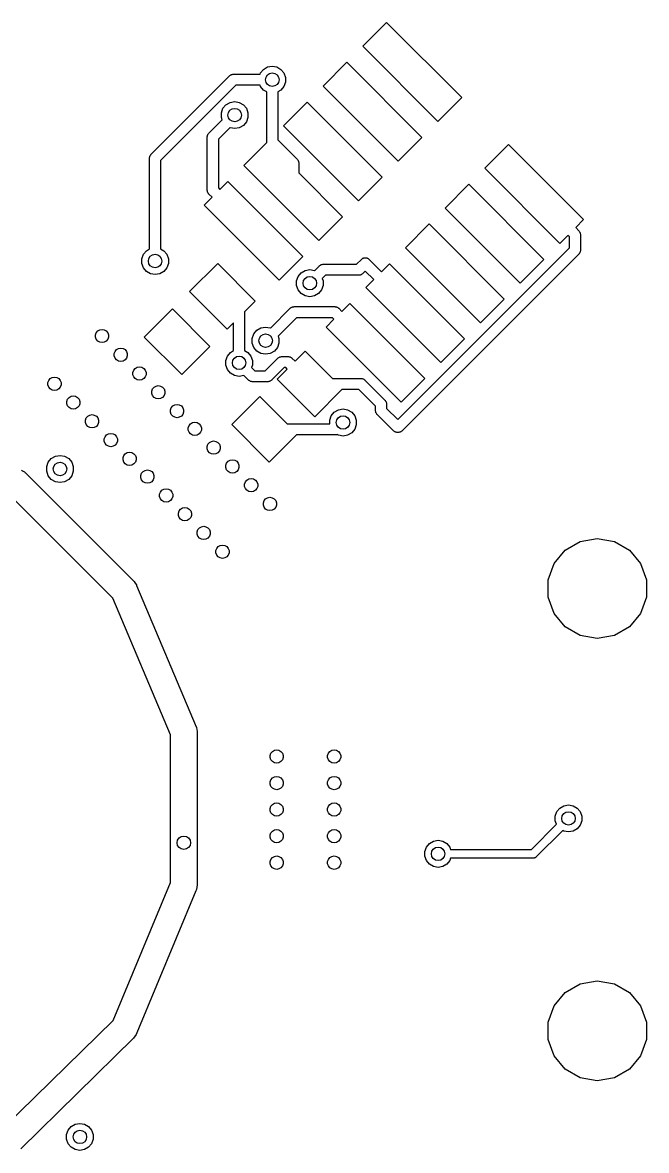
# Model space of a CAD drawing. Extents: x 79.1 to 119.2, y -116.5 to -82.2.
# Drawn here: x 105.1 to 119.21, y -107.71 to -82.21 of the extents above; entities that cross this region are included whole.
import ezdxf

# ---------------------------------------------------------------- set-up
doc = ezdxf.new("R2010")
doc.units = 0
doc.header["$MEASUREMENT"] = 0
doc.layers.add('BLACK', color=7, linetype='CONTINUOUS')

msp = doc.modelspace()

# ---------------------------------------------------------------- linework, layer by layer
at = {"layer": 'Black'}
for p, q in [((112.8, -82.7453), (113.337, -82.2079)), ((113.337, -82.2079), (115.034, -83.9049)), ((114.497, -84.4423), (112.8, -82.7453)), ((111.902, -83.6433), (112.439, -83.1059)), ((112.439, -83.1059), (114.136, -84.8029)), ((109.845, -83.3797), (109.861, -83.3755)), ((109.861, -83.3755), (109.866, -83.376)), ((109.866, -83.376), (109.871, -83.375)), ((109.871, -83.375), (110.319, -83.375)), ((110.319, -83.375), (110.475, -83.375)), ((110.475, -83.375), (110.485, -83.347)), ((110.485, -83.347), (110.553, -83.2656)), ((110.553, -83.2656), (110.645, -83.2125)), ((110.645, -83.2125), (110.75, -83.194)), ((110.75, -83.194), (110.855, -83.2125)), ((110.855, -83.2125), (110.947, -83.2656)), ((110.947, -83.2656), (111.015, -83.347)), ((111.015, -83.347), (111.051, -83.4469)), ((108.012, -85.1831), (109.783, -83.4116)), ((109.923, -83.625), (108.225, -85.3233)), ((109.783, -83.4116), (109.788, -83.4085)), ((109.788, -83.4085), (109.791, -83.4042)), ((109.791, -83.4042), (109.805, -83.3961)), ((109.805, -83.3961), (109.819, -83.3867)), ((109.819, -83.3867), (109.824, -83.3853)), ((109.824, -83.3853), (109.829, -83.3825)), ((109.829, -83.3825), (109.845, -83.3797)), ((110.319, -83.625), (109.923, -83.625)), ((110.475, -83.625), (110.319, -83.625)), ((110.485, -83.653), (110.475, -83.625)), ((111.051, -83.5531), (111.015, -83.653)), ((111.051, -83.4469), (111.051, -83.5531)), ((110.553, -83.7344), (110.485, -83.653)), ((110.624, -83.7751), (110.553, -83.7344)), ((110.624, -84.9076), (110.624, -83.7751)), ((110.947, -83.7344), (110.874, -83.7764)), ((110.874, -83.7764), (110.874, -84.8558)), ((111.015, -83.653), (110.947, -83.7344)), ((113.599, -85.3403), (111.902, -83.6433)), ((109.635, -84.147), (109.703, -84.0656)), ((109.703, -84.0656), (109.795, -84.0125)), ((109.795, -84.0125), (109.9, -83.994)), ((109.9, -83.994), (110.005, -84.0125)), ((110.005, -84.0125), (110.097, -84.0656)), ((110.097, -84.0656), (110.165, -84.147)), ((111.004, -84.5413), (111.541, -84.0039)), ((111.541, -84.0039), (113.238, -85.701)), ((115.034, -83.9049), (114.497, -84.4423)), ((109.599, -84.2469), (109.635, -84.147)), ((109.599, -84.3531), (109.599, -84.2469)), ((109.618, -84.4055), (109.599, -84.3531)), ((110.165, -84.147), (110.201, -84.2469)), ((110.201, -84.3531), (110.165, -84.453)), ((110.201, -84.2469), (110.201, -84.3531)), ((109.317, -84.7058), (109.507, -84.5164)), ((109.507, -84.5164), (109.618, -84.4055)), ((109.791, -84.5853), (109.684, -84.6932)), ((109.795, -84.5875), (109.791, -84.5853)), ((109.9, -84.606), (109.795, -84.5875)), ((110.005, -84.5875), (109.9, -84.606)), ((110.097, -84.5344), (110.005, -84.5875)), ((110.165, -84.453), (110.097, -84.5344)), ((112.701, -86.2384), (111.004, -84.5413)), ((109.281, -84.7832), (109.286, -84.7675)), ((109.282, -84.7887), (109.281, -84.7832)), ((109.281, -84.7941), (109.282, -84.7887)), ((109.281, -85.998), (109.281, -84.7941)), ((109.286, -84.7675), (109.288, -84.7514)), ((109.288, -84.7514), (109.291, -84.7466)), ((109.291, -84.7466), (109.293, -84.7413)), ((109.293, -84.7413), (109.302, -84.7279)), ((109.302, -84.7279), (109.31, -84.7138)), ((109.31, -84.7138), (109.314, -84.7103)), ((109.314, -84.7103), (109.317, -84.7058)), ((109.684, -84.6932), (109.531, -84.8459)), ((109.531, -84.8459), (109.531, -85.9462)), ((110.625, -84.913), (110.624, -84.9076)), ((110.874, -84.8558), (111.312, -85.2934)), ((114.136, -84.8029), (113.599, -85.3403)), ((110.106, -85.4393), (110.625, -84.9203)), ((110.624, -84.9184), (110.625, -84.913)), ((110.625, -84.9203), (110.624, -84.9184)), ((115.558, -85.503), (116.095, -84.9656)), ((116.095, -84.9656), (117.792, -86.6626)), ((107.975, -85.2606), (107.98, -85.2448)), ((107.976, -85.2661), (107.975, -85.2606)), ((107.975, -85.2715), (107.976, -85.2661)), ((107.975, -87.3242), (107.975, -85.2715)), ((107.98, -85.2448), (107.983, -85.2287)), ((107.983, -85.2287), (107.985, -85.224)), ((107.985, -85.224), (107.987, -85.2187)), ((107.987, -85.2187), (107.996, -85.2053)), ((107.996, -85.2053), (108.004, -85.1911)), ((108.004, -85.1911), (108.008, -85.1876)), ((108.008, -85.1876), (108.012, -85.1831)), ((108.225, -85.3233), (108.225, -87.3242)), ((111.312, -85.2934), (111.315, -85.2979)), ((111.315, -85.2979), (111.319, -85.3014)), ((111.319, -85.3014), (111.327, -85.3156)), ((111.327, -85.3156), (111.336, -85.3289)), ((111.336, -85.3289), (111.338, -85.3343)), ((111.338, -85.3343), (111.341, -85.339)), ((111.341, -85.339), (111.343, -85.3551)), ((111.343, -85.3551), (111.348, -85.3709)), ((111.348, -85.3709), (111.347, -85.3763)), ((111.347, -85.3763), (111.348, -85.3818)), ((111.348, -85.3818), (111.348, -85.6068)), ((111.803, -87.1364), (110.106, -85.4393)), ((111.348, -85.6068), (112.34, -86.599)), ((117.255, -87.2), (115.558, -85.503)), ((109.565, -85.9803), (109.745, -85.8)), ((109.745, -85.8), (111.442, -87.497)), ((113.238, -85.701), (112.701, -86.2384)), ((114.66, -86.401), (115.197, -85.8636)), ((115.197, -85.8636), (116.894, -87.5607)), ((109.208, -86.3374), (109.388, -86.1571)), ((109.282, -86.0034), (109.281, -85.998)), ((109.281, -86.0088), (109.282, -86.0034)), ((109.286, -86.0246), (109.281, -86.0088)), ((109.288, -86.0407), (109.286, -86.0246)), ((109.291, -86.0455), (109.288, -86.0407)), ((109.293, -86.0508), (109.291, -86.0455)), ((109.302, -86.0642), (109.293, -86.0508)), ((109.31, -86.0783), (109.302, -86.0642)), ((109.314, -86.0818), (109.31, -86.0783)), ((109.317, -86.0863), (109.314, -86.0818)), ((109.388, -86.1571), (109.317, -86.0863)), ((109.531, -85.9462), (109.565, -85.9803)), ((110.905, -88.0344), (109.208, -86.3374)), ((116.357, -88.0981), (114.66, -86.401)), ((112.34, -86.599), (111.803, -87.1364)), ((117.792, -86.6626), (117.612, -86.8429)), ((113.762, -87.299), (114.299, -86.7616)), ((114.299, -86.7616), (115.996, -88.4587)), ((117.612, -86.8429), (117.683, -86.9137)), ((117.683, -86.9137), (117.686, -86.9182)), ((117.686, -86.9182), (117.69, -86.9217)), ((117.69, -86.9217), (117.698, -86.9358)), ((117.698, -86.9358), (117.707, -86.9492)), ((117.435, -87.0197), (117.255, -87.2)), ((117.469, -87.0538), (117.435, -87.0197)), ((117.469, -87.3041), (117.469, -87.0538)), ((117.707, -86.9492), (117.709, -86.9545)), ((117.709, -86.9545), (117.712, -86.9593)), ((117.712, -86.9593), (117.714, -86.9754)), ((117.714, -86.9754), (117.719, -86.9911)), ((117.719, -86.9911), (117.718, -86.9966)), ((117.718, -86.9966), (117.719, -87.002)), ((117.719, -87.002), (117.719, -87.3559)), ((107.799, -87.5469), (107.835, -87.447)), ((107.835, -87.447), (107.903, -87.3656)), ((107.903, -87.3656), (107.975, -87.3242)), ((108.225, -87.3242), (108.297, -87.3656)), ((108.297, -87.3656), (108.365, -87.447)), ((108.365, -87.447), (108.401, -87.5469)), ((113.589, -91.184), (117.469, -87.3041)), ((117.683, -87.4442), (113.688, -91.4384)), ((115.459, -88.9961), (113.762, -87.299)), ((117.686, -87.4397), (117.683, -87.4442)), ((117.69, -87.4362), (117.686, -87.4397)), ((117.698, -87.4221), (117.69, -87.4362)), ((117.707, -87.4087), (117.698, -87.4221)), ((117.709, -87.4034), (117.707, -87.4087)), ((117.712, -87.3986), (117.709, -87.4034)), ((117.714, -87.3825), (117.712, -87.3986)), ((117.719, -87.3667), (117.714, -87.3825)), ((117.719, -87.3559), (117.718, -87.3613)), ((117.718, -87.3613), (117.719, -87.3667)), ((107.799, -87.6531), (107.799, -87.5469)), ((107.835, -87.753), (107.799, -87.6531)), ((108.401, -87.6531), (108.365, -87.753)), ((108.401, -87.5469), (108.401, -87.6531)), ((108.88, -88.2913), (109.517, -87.6549)), ((109.517, -87.6549), (110.365, -88.5035)), ((111.442, -87.497), (110.905, -88.0344)), ((111.709, -87.8147), (111.816, -87.7068)), ((111.816, -87.7068), (111.821, -87.7037)), ((111.821, -87.7037), (111.824, -87.6994)), ((111.824, -87.6994), (111.839, -87.6913)), ((111.839, -87.6913), (111.852, -87.6819)), ((111.852, -87.6819), (111.857, -87.6805)), ((111.857, -87.6805), (111.862, -87.6777)), ((111.862, -87.6777), (111.878, -87.6749)), ((111.878, -87.6749), (111.894, -87.6707)), ((111.894, -87.6707), (111.899, -87.6712)), ((111.899, -87.6712), (111.905, -87.6702)), ((111.905, -87.6702), (112.657, -87.6702)), ((112.657, -87.6702), (112.766, -87.5616)), ((112.766, -87.5616), (112.775, -87.5553)), ((112.775, -87.5553), (112.782, -87.5476)), ((112.782, -87.5476), (112.792, -87.543)), ((112.792, -87.543), (112.801, -87.5367)), ((112.801, -87.5367), (112.812, -87.5339)), ((112.812, -87.5339), (112.822, -87.5293)), ((112.822, -87.5293), (112.832, -87.5283)), ((112.832, -87.5283), (112.843, -87.5255)), ((112.843, -87.5255), (112.854, -87.5264)), ((112.854, -87.5264), (112.865, -87.5255)), ((112.865, -87.5255), (112.875, -87.5283)), ((112.875, -87.5283), (112.886, -87.5293)), ((112.886, -87.5293), (112.896, -87.5339)), ((112.896, -87.5339), (112.907, -87.5367)), ((112.907, -87.5367), (112.916, -87.543)), ((112.916, -87.543), (112.926, -87.5476)), ((112.926, -87.5476), (112.933, -87.5553)), ((112.933, -87.5553), (112.942, -87.5616)), ((112.942, -87.5616), (113.221, -87.84)), ((113.221, -87.84), (113.401, -87.6597)), ((113.401, -87.6597), (115.098, -89.3567)), ((116.894, -87.5607), (116.357, -88.0981)), ((107.903, -87.8344), (107.835, -87.753)), ((107.995, -87.8875), (107.903, -87.8344)), ((108.1, -87.906), (107.995, -87.8875)), ((108.205, -87.8875), (108.1, -87.906)), ((108.297, -87.8344), (108.205, -87.8875)), ((108.365, -87.753), (108.297, -87.8344)), ((111.299, -88.0469), (111.335, -87.947)), ((111.335, -87.947), (111.403, -87.8656)), ((111.403, -87.8656), (111.495, -87.8125)), ((111.495, -87.8125), (111.6, -87.794)), ((111.6, -87.794), (111.705, -87.8125)), ((111.705, -87.8125), (111.709, -87.8147)), ((111.957, -87.9202), (111.882, -87.9945)), ((112.709, -87.9202), (111.957, -87.9202)), ((112.714, -87.9192), (112.709, -87.9202)), ((112.72, -87.9197), (112.714, -87.9192)), ((112.735, -87.9155), (112.72, -87.9197)), ((112.752, -87.9127), (112.735, -87.9155)), ((112.756, -87.9099), (112.752, -87.9127)), ((112.762, -87.9085), (112.756, -87.9099)), ((112.775, -87.8991), (112.762, -87.9085)), ((112.789, -87.891), (112.775, -87.8991)), ((112.793, -87.8867), (112.789, -87.891)), ((112.797, -87.8836), (112.793, -87.8867)), ((112.854, -87.8268), (112.797, -87.8836)), ((113.044, -88.0167), (112.854, -87.8268)), ((111.299, -88.1531), (111.299, -88.0469)), ((111.335, -88.253), (111.299, -88.1531)), ((111.901, -88.1531), (111.865, -88.253)), ((111.882, -87.9945), (111.901, -88.0469)), ((111.901, -88.0469), (111.901, -88.1531)), ((112.864, -88.1971), (113.044, -88.0167)), ((114.561, -89.8941), (112.864, -88.1971)), ((109.729, -89.1399), (108.88, -88.2913)), ((111.403, -88.3344), (111.335, -88.253)), ((111.495, -88.3875), (111.403, -88.3344)), ((111.6, -88.406), (111.495, -88.3875)), ((111.705, -88.3875), (111.6, -88.406)), ((111.797, -88.3344), (111.705, -88.3875)), ((111.865, -88.253), (111.797, -88.3344)), ((115.996, -88.4587), (115.459, -88.9961)), ((107.855, -89.3166), (108.491, -88.6802)), ((108.491, -88.6802), (109.34, -89.5288)), ((110.365, -88.5035), (110.12, -88.7483)), ((110.709, -89.1147), (111.156, -88.6673)), ((111.156, -88.6673), (111.16, -88.6641)), ((111.16, -88.6641), (111.164, -88.6599)), ((111.164, -88.6599), (111.178, -88.6517)), ((111.178, -88.6517), (111.192, -88.6424)), ((111.192, -88.6424), (111.197, -88.641)), ((111.197, -88.641), (111.202, -88.6382)), ((111.202, -88.6382), (111.218, -88.6354)), ((111.218, -88.6354), (111.233, -88.6311)), ((111.233, -88.6311), (111.239, -88.6316)), ((111.239, -88.6316), (111.244, -88.6307)), ((111.244, -88.6307), (112.164, -88.6307)), ((112.164, -88.6307), (112.169, -88.6316)), ((112.169, -88.6316), (112.174, -88.6311)), ((112.174, -88.6311), (112.19, -88.6354)), ((112.19, -88.6354), (112.206, -88.6382)), ((112.206, -88.6382), (112.211, -88.641)), ((112.211, -88.641), (112.216, -88.6424)), ((112.216, -88.6424), (112.23, -88.6517)), ((112.23, -88.6517), (112.244, -88.6599)), ((112.244, -88.6599), (112.247, -88.6641)), ((112.247, -88.6641), (112.252, -88.6673)), ((112.252, -88.6673), (112.323, -88.738)), ((112.323, -88.738), (112.503, -88.5577)), ((112.503, -88.5577), (114.2, -90.2547)), ((110.12, -88.7483), (110.125, -88.7638)), ((110.125, -88.7638), (110.124, -88.7693)), ((110.124, -88.7693), (110.125, -88.7747)), ((110.125, -88.7747), (110.125, -89.6242)), ((111.296, -88.8807), (110.882, -89.2945)), ((112.112, -88.8807), (111.296, -88.8807)), ((111.966, -89.0951), (112.146, -88.9148)), ((112.146, -88.9148), (112.112, -88.8807)), ((106.751, -89.2677), (106.769, -89.2186)), ((106.769, -89.2186), (106.803, -89.1785)), ((106.803, -89.1785), (106.848, -89.1524)), ((106.848, -89.1524), (106.9, -89.1433)), ((106.9, -89.1433), (106.951, -89.1524)), ((106.951, -89.1524), (106.997, -89.1785)), ((106.997, -89.1785), (107.03, -89.2186)), ((107.03, -89.2186), (107.048, -89.2677)), ((109.875, -88.9936), (109.729, -89.1399)), ((109.875, -89.6242), (109.875, -88.9936)), ((110.335, -89.247), (110.403, -89.1656)), ((110.403, -89.1656), (110.495, -89.1125)), ((110.495, -89.1125), (110.6, -89.094)), ((110.6, -89.094), (110.705, -89.1125)), ((110.705, -89.1125), (110.709, -89.1147)), ((113.663, -90.7921), (111.966, -89.0951)), ((106.751, -89.32), (106.751, -89.2677)), ((106.769, -89.3691), (106.751, -89.32)), ((106.803, -89.4092), (106.769, -89.3691)), ((106.848, -89.4354), (106.803, -89.4092)), ((106.9, -89.4444), (106.848, -89.4354)), ((106.951, -89.4354), (106.9, -89.4444)), ((106.997, -89.4092), (106.951, -89.4354)), ((107.03, -89.3691), (106.997, -89.4092)), ((107.048, -89.32), (107.03, -89.3691)), ((107.048, -89.2677), (107.048, -89.32)), ((108.703, -90.1652), (107.855, -89.3166)), ((110.299, -89.3469), (110.335, -89.247)), ((110.299, -89.4531), (110.299, -89.3469)), ((110.335, -89.553), (110.299, -89.4531)), ((110.901, -89.4531), (110.865, -89.553)), ((110.882, -89.2945), (110.901, -89.3469)), ((110.901, -89.3469), (110.901, -89.4531)), ((115.098, -89.3567), (114.561, -89.8941)), ((107.176, -89.692), (107.194, -89.6428)), ((107.176, -89.7443), (107.176, -89.692)), ((107.194, -89.7934), (107.176, -89.7443)), ((107.194, -89.6428), (107.227, -89.6028)), ((107.227, -89.6028), (107.273, -89.5766)), ((107.273, -89.5766), (107.324, -89.5676)), ((107.324, -89.5676), (107.376, -89.5766)), ((107.376, -89.5766), (107.421, -89.6028)), ((107.421, -89.6028), (107.454, -89.6428)), ((107.454, -89.6428), (107.472, -89.692)), ((107.472, -89.7443), (107.454, -89.7934)), ((107.472, -89.692), (107.472, -89.7443)), ((109.34, -89.5288), (108.703, -90.1652)), ((109.699, -89.8469), (109.735, -89.747)), ((109.735, -89.747), (109.803, -89.6656)), ((109.803, -89.6656), (109.875, -89.6242)), ((110.125, -89.6242), (110.197, -89.6656)), ((110.197, -89.6656), (110.265, -89.747)), ((110.265, -89.747), (110.301, -89.8469)), ((110.403, -89.6344), (110.335, -89.553)), ((110.495, -89.6875), (110.403, -89.6344)), ((110.6, -89.706), (110.495, -89.6875)), ((110.705, -89.6875), (110.6, -89.706)), ((110.797, -89.6344), (110.705, -89.6875)), ((110.865, -89.553), (110.797, -89.6344)), ((111.267, -89.8646), (111.497, -89.6348)), ((111.497, -89.6348), (112.114, -90.2523)), ((107.227, -89.8335), (107.194, -89.7934)), ((107.273, -89.8596), (107.227, -89.8335)), ((107.324, -89.8687), (107.273, -89.8596)), ((107.376, -89.8596), (107.324, -89.8687)), ((107.421, -89.8335), (107.376, -89.8596)), ((107.454, -89.7934), (107.421, -89.8335)), ((107.651, -90.027), (107.697, -90.0009)), ((107.697, -90.0009), (107.748, -89.9918)), ((107.748, -89.9918), (107.8, -90.0009)), ((107.8, -90.0009), (107.845, -90.027)), ((109.699, -89.9531), (109.699, -89.8469)), ((109.735, -90.053), (109.699, -89.9531)), ((110.301, -89.9531), (110.282, -90.0055)), ((110.282, -90.0055), (110.357, -90.0798)), ((110.301, -89.8469), (110.301, -89.9531)), ((110.593, -90.0798), (110.879, -89.7939)), ((111.019, -90.0073), (110.734, -90.2932)), ((110.879, -89.7939), (110.884, -89.7908)), ((110.884, -89.7908), (110.887, -89.7866)), ((110.887, -89.7866), (110.901, -89.7784)), ((110.901, -89.7784), (110.915, -89.769)), ((110.915, -89.769), (110.92, -89.7676)), ((110.92, -89.7676), (110.925, -89.7649)), ((110.925, -89.7649), (110.941, -89.762)), ((110.941, -89.762), (110.957, -89.7578)), ((110.957, -89.7578), (110.962, -89.7583)), ((110.962, -89.7583), (110.968, -89.7573)), ((110.968, -89.7573), (111.108, -89.7573)), ((111.056, -90.0073), (111.019, -90.0073)), ((111.09, -90.0414), (111.056, -90.0073)), ((111.108, -89.7573), (111.113, -89.7583)), ((111.113, -89.7583), (111.119, -89.7578)), ((111.119, -89.7578), (111.134, -89.762)), ((111.134, -89.762), (111.15, -89.7649)), ((111.15, -89.7649), (111.155, -89.7676)), ((111.155, -89.7676), (111.16, -89.769)), ((111.16, -89.769), (111.174, -89.7784)), ((111.174, -89.7784), (111.188, -89.7866)), ((111.188, -89.7866), (111.192, -89.7908)), ((111.192, -89.7908), (111.196, -89.7939)), ((111.196, -89.7939), (111.267, -89.8646)), ((105.696, -90.2981), (105.73, -90.2581)), ((105.73, -90.2581), (105.775, -90.2319)), ((105.775, -90.2319), (105.826, -90.2228)), ((105.826, -90.2228), (105.878, -90.2319)), ((105.878, -90.2319), (105.923, -90.2581)), ((105.923, -90.2581), (105.957, -90.2981)), ((107.6, -90.1162), (107.618, -90.0671)), ((107.6, -90.1685), (107.6, -90.1162)), ((107.618, -90.2177), (107.6, -90.1685)), ((107.618, -90.0671), (107.651, -90.027)), ((107.651, -90.2577), (107.618, -90.2177)), ((107.697, -90.2839), (107.651, -90.2577)), ((107.845, -90.2577), (107.8, -90.2839)), ((107.845, -90.027), (107.879, -90.0671)), ((107.879, -90.2177), (107.845, -90.2577)), ((107.879, -90.0671), (107.897, -90.1162)), ((107.897, -90.1685), (107.879, -90.2177)), ((107.897, -90.1162), (107.897, -90.1685)), ((109.803, -90.1344), (109.735, -90.053)), ((109.895, -90.1875), (109.803, -90.1344)), ((110, -90.206), (109.895, -90.1875)), ((110.105, -90.1875), (110, -90.206)), ((110.109, -90.1853), (110.105, -90.1875)), ((110.216, -90.2932), (110.109, -90.1853)), ((110.357, -90.0798), (110.593, -90.0798)), ((110.86, -90.2712), (111.09, -90.0414)), ((112.114, -90.2523), (112.756, -90.2523)), ((112.756, -90.2523), (112.761, -90.2533)), ((112.761, -90.2533), (112.767, -90.2528)), ((112.767, -90.2528), (112.782, -90.257)), ((112.782, -90.257), (112.799, -90.2598)), ((112.799, -90.2598), (112.803, -90.2626)), ((112.803, -90.2626), (112.809, -90.264)), ((114.2, -90.2547), (113.663, -90.7921)), ((105.678, -90.3473), (105.696, -90.2981)), ((105.678, -90.3995), (105.678, -90.3473)), ((105.696, -90.4487), (105.678, -90.3995)), ((105.73, -90.4887), (105.696, -90.4487)), ((105.775, -90.5149), (105.73, -90.4887)), ((105.826, -90.524), (105.775, -90.5149)), ((105.878, -90.5149), (105.826, -90.524)), ((105.923, -90.4887), (105.878, -90.5149)), ((105.957, -90.4487), (105.923, -90.4887)), ((105.957, -90.2981), (105.975, -90.3473)), ((105.975, -90.3995), (105.957, -90.4487)), ((105.975, -90.3473), (105.975, -90.3995)), ((107.748, -90.293), (107.697, -90.2839)), ((107.8, -90.2839), (107.748, -90.293)), ((108.024, -90.5405), (108.042, -90.4914)), ((108.042, -90.4914), (108.076, -90.4513)), ((108.076, -90.4513), (108.121, -90.4252)), ((108.121, -90.4252), (108.173, -90.4161)), ((108.173, -90.4161), (108.224, -90.4252)), ((108.224, -90.4252), (108.269, -90.4513)), ((108.269, -90.4513), (108.303, -90.4914)), ((108.303, -90.4914), (108.321, -90.5405)), ((110.221, -90.2963), (110.216, -90.2932)), ((110.224, -90.3006), (110.221, -90.2963)), ((110.239, -90.3087), (110.224, -90.3006)), ((110.252, -90.3181), (110.239, -90.3087)), ((110.257, -90.3195), (110.252, -90.3181)), ((110.262, -90.3223), (110.257, -90.3195)), ((110.278, -90.3251), (110.262, -90.3223)), ((110.294, -90.3293), (110.278, -90.3251)), ((110.299, -90.3288), (110.294, -90.3293)), ((110.305, -90.3298), (110.299, -90.3288)), ((110.645, -90.3298), (110.305, -90.3298)), ((110.651, -90.3288), (110.645, -90.3298)), ((110.656, -90.3293), (110.651, -90.3288)), ((110.672, -90.3251), (110.656, -90.3293)), ((110.688, -90.3223), (110.672, -90.3251)), ((110.693, -90.3195), (110.688, -90.3223)), ((110.698, -90.3181), (110.693, -90.3195)), ((110.711, -90.3087), (110.698, -90.3181)), ((110.726, -90.3006), (110.711, -90.3087)), ((110.729, -90.2963), (110.726, -90.3006)), ((110.734, -90.2932), (110.729, -90.2963)), ((111.709, -91.1198), (110.86, -90.2712)), ((112.326, -90.5023), (111.709, -91.1198)), ((112.704, -90.5023), (112.326, -90.5023)), ((113.085, -90.8831), (112.704, -90.5023)), ((112.809, -90.264), (112.822, -90.2734)), ((112.822, -90.2734), (112.836, -90.2815)), ((112.836, -90.2815), (112.84, -90.2858)), ((112.84, -90.2858), (112.844, -90.2889)), ((112.844, -90.2889), (113.298, -90.7429)), ((106.102, -90.7715), (106.12, -90.7224)), ((106.102, -90.8238), (106.102, -90.7715)), ((106.12, -90.7224), (106.154, -90.6823)), ((106.154, -90.6823), (106.199, -90.6562)), ((106.199, -90.6562), (106.251, -90.6471)), ((106.251, -90.6471), (106.302, -90.6562)), ((106.302, -90.6562), (106.347, -90.6823)), ((106.347, -90.6823), (106.381, -90.7224)), ((106.381, -90.7224), (106.399, -90.7715)), ((106.399, -90.7715), (106.399, -90.8238)), ((108.024, -90.5928), (108.024, -90.5405)), ((108.042, -90.6419), (108.024, -90.5928)), ((108.076, -90.682), (108.042, -90.6419)), ((108.121, -90.7081), (108.076, -90.682)), ((108.173, -90.7172), (108.121, -90.7081)), ((108.224, -90.7081), (108.173, -90.7172)), ((108.269, -90.682), (108.224, -90.7081)), ((108.303, -90.6419), (108.269, -90.682)), ((108.321, -90.5928), (108.303, -90.6419)), ((108.321, -90.5405), (108.321, -90.5928)), ((109.835, -91.2965), (110.471, -90.6601)), ((110.471, -90.6601), (111.089, -91.2776)), ((113.298, -90.7429), (113.301, -90.7474)), ((113.301, -90.7474), (113.306, -90.7509)), ((113.306, -90.7509), (113.314, -90.7651)), ((113.314, -90.7651), (113.323, -90.7785)), ((106.12, -90.873), (106.102, -90.8238)), ((106.154, -90.913), (106.12, -90.873)), ((106.199, -90.9392), (106.154, -90.913)), ((106.251, -90.9482), (106.199, -90.9392)), ((106.302, -90.9392), (106.251, -90.9482)), ((106.347, -90.913), (106.302, -90.9392)), ((106.381, -90.873), (106.347, -90.913)), ((106.399, -90.8238), (106.381, -90.873)), ((108.449, -90.9648), (108.466, -90.9156)), ((108.449, -91.0171), (108.449, -90.9648)), ((108.466, -91.0662), (108.449, -91.0171)), ((108.466, -90.9156), (108.5, -90.8756)), ((108.5, -90.8756), (108.545, -90.8494)), ((108.545, -90.8494), (108.597, -90.8403)), ((108.597, -90.8403), (108.648, -90.8494)), ((108.648, -90.8494), (108.694, -90.8756)), ((108.694, -90.8756), (108.727, -90.9156)), ((108.727, -90.9156), (108.745, -90.9648)), ((108.745, -91.0171), (108.727, -91.0662)), ((108.745, -90.9648), (108.745, -91.0171)), ((112.085, -91.097), (112.153, -91.0156)), ((112.153, -91.0156), (112.245, -90.9625)), ((112.245, -90.9625), (112.35, -90.944)), ((112.35, -90.944), (112.455, -90.9625)), ((112.455, -90.9625), (112.547, -91.0156)), ((112.547, -91.0156), (112.615, -91.097)), ((113.085, -90.9813), (113.085, -90.8831)), ((113.086, -90.9867), (113.085, -90.9813)), ((113.085, -90.9922), (113.086, -90.9867)), ((113.09, -91.008), (113.085, -90.9922)), ((113.092, -91.024), (113.09, -91.008)), ((113.095, -91.0288), (113.092, -91.024)), ((113.323, -90.7785), (113.325, -90.7838)), ((113.325, -90.7838), (113.327, -90.7885)), ((113.327, -90.7885), (113.33, -90.8046)), ((113.33, -90.8046), (113.334, -90.8204)), ((113.334, -90.8204), (113.334, -90.8259)), ((113.334, -90.8259), (113.335, -90.8313)), ((113.335, -90.8313), (113.335, -90.9295)), ((113.335, -90.9295), (113.589, -91.184)), ((106.527, -91.1958), (106.544, -91.1466)), ((106.527, -91.2481), (106.527, -91.1958)), ((106.544, -91.2972), (106.527, -91.2481)), ((106.544, -91.1466), (106.578, -91.1066)), ((106.578, -91.1066), (106.623, -91.0804)), ((106.623, -91.0804), (106.675, -91.0714)), ((106.675, -91.0714), (106.726, -91.0804)), ((106.726, -91.0804), (106.772, -91.1066)), ((106.772, -91.1066), (106.805, -91.1466)), ((106.805, -91.1466), (106.823, -91.1958)), ((106.823, -91.2481), (106.805, -91.2972)), ((106.823, -91.1958), (106.823, -91.2481)), ((108.5, -91.1063), (108.466, -91.0662)), ((108.545, -91.1324), (108.5, -91.1063)), ((108.597, -91.1415), (108.545, -91.1324)), ((108.648, -91.1324), (108.597, -91.1415)), ((108.694, -91.1063), (108.648, -91.1324)), ((108.727, -91.0662), (108.694, -91.1063)), ((108.869, -91.3186), (108.903, -91.2785)), ((108.903, -91.2785), (108.948, -91.2524)), ((108.948, -91.2524), (109, -91.2433)), ((109, -91.2433), (109.051, -91.2524)), ((109.051, -91.2524), (109.097, -91.2785)), ((109.097, -91.2785), (109.13, -91.3186)), ((111.089, -91.2776), (112.049, -91.2776)), ((112.049, -91.1969), (112.085, -91.097)), ((112.049, -91.2776), (112.049, -91.1969)), ((112.615, -91.097), (112.651, -91.1969)), ((112.651, -91.1969), (112.651, -91.3031)), ((113.097, -91.0341), (113.095, -91.0288)), ((113.106, -91.0475), (113.097, -91.0341)), ((113.114, -91.0616), (113.106, -91.0475)), ((113.118, -91.0652), (113.114, -91.0616)), ((113.121, -91.0697), (113.118, -91.0652)), ((113.49, -91.4384), (113.121, -91.0697)), ((106.578, -91.3373), (106.544, -91.2972)), ((106.623, -91.3634), (106.578, -91.3373)), ((106.675, -91.3725), (106.623, -91.3634)), ((106.726, -91.3634), (106.675, -91.3725)), ((106.772, -91.3373), (106.726, -91.3634)), ((106.805, -91.2972), (106.772, -91.3373)), ((106.969, -91.5709), (107.002, -91.5308)), ((107.002, -91.5308), (107.048, -91.5047)), ((107.048, -91.5047), (107.099, -91.4956)), ((107.099, -91.4956), (107.151, -91.5047)), ((107.151, -91.5047), (107.196, -91.5308)), ((107.196, -91.5308), (107.23, -91.5709)), ((108.851, -91.3677), (108.869, -91.3186)), ((108.851, -91.42), (108.851, -91.3677)), ((108.869, -91.4691), (108.851, -91.42)), ((108.903, -91.5092), (108.869, -91.4691)), ((108.948, -91.5354), (108.903, -91.5092)), ((109, -91.5444), (108.948, -91.5354)), ((109.051, -91.5354), (109, -91.5444)), ((109.097, -91.5092), (109.051, -91.5354)), ((109.13, -91.4691), (109.097, -91.5092)), ((109.13, -91.3186), (109.148, -91.3677)), ((109.148, -91.42), (109.13, -91.4691)), ((109.148, -91.3677), (109.148, -91.42)), ((110.683, -92.1451), (109.835, -91.2965)), ((111.301, -91.5276), (110.683, -92.1451)), ((112.197, -91.5276), (111.301, -91.5276)), ((112.203, -91.5266), (112.197, -91.5276)), ((112.208, -91.5271), (112.203, -91.5266)), ((112.221, -91.5236), (112.208, -91.5271)), ((112.245, -91.5375), (112.221, -91.5236)), ((112.35, -91.556), (112.245, -91.5375)), ((112.455, -91.5375), (112.35, -91.556)), ((112.547, -91.4844), (112.455, -91.5375)), ((112.615, -91.403), (112.547, -91.4844)), ((112.651, -91.3031), (112.615, -91.403)), ((113.495, -91.4415), (113.49, -91.4384)), ((113.498, -91.4458), (113.495, -91.4415)), ((113.512, -91.4539), (113.498, -91.4458)), ((113.526, -91.4633), (113.512, -91.4539)), ((113.531, -91.4647), (113.526, -91.4633)), ((113.536, -91.4675), (113.531, -91.4647)), ((113.552, -91.4703), (113.536, -91.4675)), ((113.568, -91.4745), (113.552, -91.4703)), ((113.573, -91.474), (113.568, -91.4745)), ((113.579, -91.475), (113.573, -91.474)), ((113.6, -91.475), (113.579, -91.475)), ((113.605, -91.474), (113.6, -91.475)), ((113.611, -91.4745), (113.605, -91.474)), ((113.627, -91.4703), (113.611, -91.4745)), ((113.643, -91.4675), (113.627, -91.4703)), ((113.648, -91.4647), (113.643, -91.4675)), ((113.653, -91.4633), (113.648, -91.4647)), ((113.666, -91.4539), (113.653, -91.4633)), ((113.68, -91.4458), (113.666, -91.4539)), ((113.684, -91.4415), (113.68, -91.4458)), ((113.688, -91.4384), (113.684, -91.4415)), ((106.951, -91.62), (106.969, -91.5709)), ((106.951, -91.6723), (106.951, -91.62)), ((106.969, -91.7215), (106.951, -91.6723)), ((107.002, -91.7615), (106.969, -91.7215)), ((107.048, -91.7877), (107.002, -91.7615)), ((107.099, -91.7968), (107.048, -91.7877)), ((107.151, -91.7877), (107.099, -91.7968)), ((107.196, -91.7615), (107.151, -91.7877)), ((107.23, -91.7215), (107.196, -91.7615)), ((107.23, -91.5709), (107.247, -91.62)), ((107.247, -91.6723), (107.23, -91.7215)), ((107.247, -91.62), (107.247, -91.6723)), ((109.276, -91.792), (109.294, -91.7428)), ((109.276, -91.8443), (109.276, -91.792)), ((109.294, -91.7428), (109.327, -91.7028)), ((109.327, -91.7028), (109.373, -91.6766)), ((109.373, -91.6766), (109.424, -91.6676)), ((109.424, -91.6676), (109.476, -91.6766)), ((109.476, -91.6766), (109.521, -91.7028)), ((109.521, -91.7028), (109.554, -91.7428)), ((109.554, -91.7428), (109.572, -91.792)), ((109.572, -91.792), (109.572, -91.8443)), ((105.753, -92.0656), (105.845, -92.0125)), ((105.845, -92.0125), (105.95, -91.994)), ((105.95, -91.994), (106.055, -92.0125)), ((106.055, -92.0125), (106.147, -92.0656)), ((107.375, -92.0443), (107.393, -91.9952)), ((107.375, -92.0966), (107.375, -92.0443)), ((107.393, -91.9952), (107.427, -91.9551)), ((107.427, -91.9551), (107.472, -91.929)), ((107.472, -91.929), (107.523, -91.9199)), ((107.523, -91.9199), (107.575, -91.929)), ((107.575, -91.929), (107.62, -91.9551)), ((107.62, -91.9551), (107.654, -91.9952)), ((107.654, -91.9952), (107.672, -92.0443)), ((107.672, -92.0443), (107.672, -92.0966)), ((109.294, -91.8934), (109.276, -91.8443)), ((109.327, -91.9335), (109.294, -91.8934)), ((109.373, -91.9596), (109.327, -91.9335)), ((109.424, -91.9687), (109.373, -91.9596)), ((109.476, -91.9596), (109.424, -91.9687)), ((109.521, -91.9335), (109.476, -91.9596)), ((109.554, -91.8934), (109.521, -91.9335)), ((109.572, -91.8443), (109.554, -91.8934)), ((105.649, -92.2469), (105.685, -92.147)), ((105.649, -92.3531), (105.649, -92.2469)), ((105.685, -92.147), (105.753, -92.0656)), ((106.147, -92.0656), (106.215, -92.147)), ((106.215, -92.147), (106.251, -92.2469)), ((106.251, -92.2469), (106.251, -92.3531)), ((107.393, -92.1457), (107.375, -92.0966)), ((107.427, -92.1858), (107.393, -92.1457)), ((107.472, -92.212), (107.427, -92.1858)), ((107.523, -92.221), (107.472, -92.212)), ((107.575, -92.212), (107.523, -92.221)), ((107.62, -92.1858), (107.575, -92.212)), ((107.654, -92.1457), (107.62, -92.1858)), ((107.672, -92.0966), (107.654, -92.1457)), ((109.7, -92.2162), (109.718, -92.1671)), ((109.7, -92.2685), (109.7, -92.2162)), ((109.718, -92.3177), (109.7, -92.2685)), ((109.718, -92.1671), (109.751, -92.127)), ((109.751, -92.127), (109.797, -92.1009)), ((109.797, -92.1009), (109.848, -92.0918)), ((109.848, -92.0918), (109.9, -92.1009)), ((109.9, -92.1009), (109.945, -92.127)), ((109.945, -92.127), (109.979, -92.1671)), ((109.979, -92.1671), (109.997, -92.2162)), ((109.997, -92.2685), (109.979, -92.3177)), ((109.997, -92.2162), (109.997, -92.2685)), ((105.079, -92.3236), (105.103, -92.3402)), ((105.103, -92.3402), (105.147, -92.3656)), ((105.147, -92.3656), (105.154, -92.374)), ((105.154, -92.374), (105.158, -92.3765)), ((105.158, -92.3765), (105.161, -92.381)), ((105.161, -92.381), (105.166, -92.3843)), ((105.166, -92.3843), (107.616, -94.8343)), ((105.685, -92.453), (105.649, -92.3531)), ((105.753, -92.5344), (105.685, -92.453)), ((105.845, -92.5875), (105.753, -92.5344)), ((106.147, -92.5344), (106.055, -92.5875)), ((106.215, -92.453), (106.147, -92.5344)), ((106.251, -92.3531), (106.215, -92.453)), ((107.778, -92.4473), (107.796, -92.3981)), ((107.778, -92.4995), (107.778, -92.4473)), ((107.796, -92.5487), (107.778, -92.4995)), ((107.796, -92.3981), (107.83, -92.3581)), ((107.83, -92.5887), (107.796, -92.5487)), ((107.83, -92.3581), (107.875, -92.3319)), ((107.875, -92.3319), (107.926, -92.3228)), ((107.926, -92.3228), (107.978, -92.3319)), ((107.978, -92.3319), (108.023, -92.3581)), ((108.023, -92.3581), (108.057, -92.3981)), ((108.057, -92.5487), (108.023, -92.5887)), ((108.057, -92.3981), (108.075, -92.4473)), ((108.075, -92.4995), (108.057, -92.5487)), ((108.075, -92.4473), (108.075, -92.4995)), ((109.751, -92.3577), (109.718, -92.3177)), ((109.797, -92.3839), (109.751, -92.3577)), ((109.848, -92.393), (109.797, -92.3839)), ((109.9, -92.3839), (109.848, -92.393)), ((109.945, -92.3577), (109.9, -92.3839)), ((109.979, -92.3177), (109.945, -92.3577)), ((110.142, -92.5914), (110.176, -92.5513)), ((110.176, -92.5513), (110.221, -92.5252)), ((110.221, -92.5252), (110.273, -92.5161)), ((110.273, -92.5161), (110.324, -92.5252)), ((110.324, -92.5252), (110.369, -92.5513)), ((110.369, -92.5513), (110.403, -92.5914)), ((105.95, -92.606), (105.845, -92.5875)), ((106.055, -92.5875), (105.95, -92.606)), ((107.875, -92.6149), (107.83, -92.5887)), ((107.926, -92.624), (107.875, -92.6149)), ((107.978, -92.6149), (107.926, -92.624)), ((108.023, -92.5887), (107.978, -92.6149)), ((108.22, -92.8224), (108.254, -92.7823)), ((108.254, -92.7823), (108.299, -92.7562)), ((108.299, -92.7562), (108.351, -92.7471)), ((108.351, -92.7471), (108.402, -92.7562)), ((108.402, -92.7562), (108.447, -92.7823)), ((108.447, -92.7823), (108.481, -92.8224)), ((110.124, -92.6405), (110.142, -92.5914)), ((110.124, -92.6928), (110.124, -92.6405)), ((110.142, -92.7419), (110.124, -92.6928)), ((110.176, -92.782), (110.142, -92.7419)), ((110.221, -92.8081), (110.176, -92.782)), ((110.273, -92.8172), (110.221, -92.8081)), ((110.324, -92.8081), (110.273, -92.8172)), ((110.369, -92.782), (110.324, -92.8081)), ((110.403, -92.7419), (110.369, -92.782)), ((110.403, -92.5914), (110.421, -92.6405)), ((110.421, -92.6928), (110.403, -92.7419)), ((110.421, -92.6405), (110.421, -92.6928)), ((107.142, -95.2235), (104.776, -92.8578)), ((108.202, -92.8715), (108.22, -92.8224)), ((108.202, -92.9238), (108.202, -92.8715)), ((108.22, -92.973), (108.202, -92.9238)), ((108.254, -93.013), (108.22, -92.973)), ((108.299, -93.0392), (108.254, -93.013)), ((108.351, -93.0482), (108.299, -93.0392)), ((108.402, -93.0392), (108.351, -93.0482)), ((108.447, -93.013), (108.402, -93.0392)), ((108.481, -92.973), (108.447, -93.013)), ((108.481, -92.8224), (108.499, -92.8715)), ((108.499, -92.9238), (108.481, -92.973)), ((108.499, -92.8715), (108.499, -92.9238)), ((110.549, -93.0648), (110.566, -93.0156)), ((110.549, -93.1171), (110.549, -93.0648)), ((110.566, -93.0156), (110.6, -92.9756)), ((110.6, -92.9756), (110.645, -92.9494)), ((110.645, -92.9494), (110.697, -92.9403)), ((110.697, -92.9403), (110.748, -92.9494)), ((110.748, -92.9494), (110.794, -92.9756)), ((110.794, -92.9756), (110.827, -93.0156)), ((110.827, -93.0156), (110.845, -93.0648)), ((110.845, -93.0648), (110.845, -93.1171)), ((108.627, -93.2958), (108.644, -93.2466)), ((108.627, -93.3481), (108.627, -93.2958)), ((108.644, -93.2466), (108.678, -93.2066)), ((108.678, -93.2066), (108.723, -93.1804)), ((108.723, -93.1804), (108.775, -93.1714)), ((108.775, -93.1714), (108.826, -93.1804)), ((108.826, -93.1804), (108.872, -93.2066)), ((108.872, -93.2066), (108.905, -93.2466)), ((108.905, -93.2466), (108.923, -93.2958)), ((108.923, -93.2958), (108.923, -93.3481)), ((110.566, -93.1662), (110.549, -93.1171)), ((110.6, -93.2063), (110.566, -93.1662)), ((110.645, -93.2324), (110.6, -93.2063)), ((110.697, -93.2415), (110.645, -93.2324)), ((110.748, -93.2324), (110.697, -93.2415)), ((110.794, -93.2063), (110.748, -93.2324)), ((110.827, -93.1662), (110.794, -93.2063)), ((110.845, -93.1171), (110.827, -93.1662)), ((108.644, -93.3972), (108.627, -93.3481)), ((108.678, -93.4373), (108.644, -93.3972)), ((108.723, -93.4634), (108.678, -93.4373)), ((108.775, -93.4725), (108.723, -93.4634)), ((108.826, -93.4634), (108.775, -93.4725)), ((108.872, -93.4373), (108.826, -93.4634)), ((108.905, -93.3972), (108.872, -93.4373)), ((108.923, -93.3481), (108.905, -93.3972)), ((109.051, -93.72), (109.069, -93.6709)), ((109.051, -93.7723), (109.051, -93.72)), ((109.069, -93.8215), (109.051, -93.7723)), ((109.069, -93.6709), (109.102, -93.6308)), ((109.102, -93.8615), (109.069, -93.8215)), ((109.102, -93.6308), (109.148, -93.6047)), ((109.148, -93.6047), (109.199, -93.5956)), ((109.199, -93.5956), (109.251, -93.6047)), ((109.251, -93.6047), (109.296, -93.6308)), ((109.296, -93.6308), (109.33, -93.6709)), ((109.33, -93.8215), (109.296, -93.8615)), ((109.33, -93.6709), (109.347, -93.72)), ((109.347, -93.7723), (109.33, -93.8215)), ((109.347, -93.72), (109.347, -93.7723)), ((109.148, -93.8877), (109.102, -93.8615)), ((109.199, -93.8968), (109.148, -93.8877)), ((109.251, -93.8877), (109.199, -93.8968)), ((109.296, -93.8615), (109.251, -93.8877)), ((109.493, -94.0952), (109.527, -94.0551)), ((109.527, -94.0551), (109.572, -94.029)), ((109.572, -94.029), (109.623, -94.0199)), ((109.623, -94.0199), (109.675, -94.029)), ((109.675, -94.029), (109.72, -94.0551)), ((109.72, -94.0551), (109.754, -94.0952)), ((117.374, -94.1349), (117.714, -93.9388)), ((117.714, -93.9388), (118.1, -93.8707)), ((118.1, -93.8707), (118.486, -93.9388)), ((118.486, -93.9388), (118.826, -94.1349)), ((109.475, -94.1443), (109.493, -94.0952)), ((109.475, -94.1966), (109.475, -94.1443)), ((109.493, -94.2457), (109.475, -94.1966)), ((109.527, -94.2858), (109.493, -94.2457)), ((109.572, -94.3119), (109.527, -94.2858)), ((109.623, -94.321), (109.572, -94.3119)), ((109.675, -94.3119), (109.623, -94.321)), ((109.72, -94.2858), (109.675, -94.3119)), ((109.754, -94.2457), (109.72, -94.2858)), ((109.754, -94.0952), (109.772, -94.1443)), ((109.772, -94.1966), (109.754, -94.2457)), ((109.772, -94.1443), (109.772, -94.1966)), ((117.122, -94.4354), (117.374, -94.1349)), ((118.826, -94.1349), (119.078, -94.4354)), ((116.988, -94.8039), (117.122, -94.4354)), ((119.078, -94.4354), (119.212, -94.8039)), ((107.616, -94.8343), (107.619, -94.839)), ((107.619, -94.839), (107.624, -94.8425)), ((107.624, -94.8425), (107.649, -94.8823)), ((116.988, -95.1961), (116.988, -94.8039)), ((119.212, -94.8039), (119.212, -95.1961)), ((107.649, -94.8823), (107.676, -94.9211)), ((107.676, -94.9211), (107.678, -94.9266)), ((107.678, -94.9266), (107.681, -94.9314)), ((107.681, -94.9314), (109.031, -98.1314)), ((108.445, -98.3117), (107.142, -95.2235)), ((117.122, -95.5646), (116.988, -95.1961)), ((119.212, -95.1961), (119.078, -95.5646)), ((117.374, -95.8651), (117.122, -95.5646)), ((119.078, -95.5646), (118.826, -95.8651)), ((117.714, -96.0612), (117.374, -95.8651)), ((118.826, -95.8651), (118.486, -96.0612)), ((118.1, -96.1293), (117.714, -96.0612)), ((118.486, -96.0612), (118.1, -96.1293)), ((109.031, -98.1314), (109.033, -98.139)), ((109.033, -98.139), (109.037, -98.1457)), ((109.037, -98.1457), (109.044, -98.1904)), ((108.445, -100.75), (108.445, -98.3117)), ((109.044, -98.1904), (109.055, -98.2347)), ((109.055, -98.2347), (109.054, -98.2424)), ((109.054, -98.2424), (109.055, -98.25)), ((109.055, -98.25), (109.055, -100.75)), ((110.753, -98.6847), (110.799, -98.6585)), ((110.799, -98.6585), (110.85, -98.6494)), ((110.85, -98.6494), (110.902, -98.6585)), ((110.902, -98.6585), (110.947, -98.6847)), ((112.053, -98.6847), (112.099, -98.6585)), ((112.099, -98.6585), (112.15, -98.6494)), ((112.15, -98.6494), (112.201, -98.6585)), ((112.201, -98.6585), (112.247, -98.6847)), ((110.702, -98.7739), (110.72, -98.7247)), ((110.702, -98.8261), (110.702, -98.7739)), ((110.72, -98.8753), (110.702, -98.8261)), ((110.72, -98.7247), (110.753, -98.6847)), ((110.753, -98.9153), (110.72, -98.8753)), ((110.799, -98.9415), (110.753, -98.9153)), ((110.947, -98.9153), (110.902, -98.9415)), ((110.947, -98.6847), (110.98, -98.7247)), ((110.98, -98.8753), (110.947, -98.9153)), ((110.98, -98.7247), (110.998, -98.7739)), ((110.998, -98.8261), (110.98, -98.8753)), ((110.998, -98.7739), (110.998, -98.8261)), ((112.002, -98.7739), (112.02, -98.7247)), ((112.002, -98.8261), (112.002, -98.7739)), ((112.02, -98.8753), (112.002, -98.8261)), ((112.02, -98.7247), (112.053, -98.6847)), ((112.053, -98.9153), (112.02, -98.8753)), ((112.099, -98.9415), (112.053, -98.9153)), ((112.247, -98.9153), (112.201, -98.9415)), ((112.247, -98.6847), (112.28, -98.7247)), ((112.28, -98.8753), (112.247, -98.9153)), ((112.28, -98.7247), (112.298, -98.7739)), ((112.298, -98.8261), (112.28, -98.8753)), ((112.298, -98.7739), (112.298, -98.8261)), ((110.85, -98.9506), (110.799, -98.9415)), ((110.902, -98.9415), (110.85, -98.9506)), ((112.15, -98.9506), (112.099, -98.9415)), ((112.201, -98.9415), (112.15, -98.9506)), ((110.702, -99.3739), (110.72, -99.3247)), ((110.702, -99.4261), (110.702, -99.3739)), ((110.72, -99.4753), (110.702, -99.4261)), ((110.72, -99.3247), (110.753, -99.2847)), ((110.753, -99.2847), (110.799, -99.2585)), ((110.799, -99.2585), (110.85, -99.2494)), ((110.85, -99.2494), (110.902, -99.2585)), ((110.902, -99.2585), (110.947, -99.2847)), ((110.947, -99.2847), (110.98, -99.3247)), ((110.98, -99.3247), (110.998, -99.3739)), ((110.998, -99.4261), (110.98, -99.4753)), ((110.998, -99.3739), (110.998, -99.4261)), ((112.002, -99.3739), (112.02, -99.3247)), ((112.002, -99.4261), (112.002, -99.3739)), ((112.02, -99.4753), (112.002, -99.4261)), ((112.02, -99.3247), (112.053, -99.2847)), ((112.053, -99.2847), (112.099, -99.2585)), ((112.099, -99.2585), (112.15, -99.2494)), ((112.15, -99.2494), (112.201, -99.2585)), ((112.201, -99.2585), (112.247, -99.2847)), ((112.247, -99.2847), (112.28, -99.3247)), ((112.28, -99.3247), (112.298, -99.3739)), ((112.298, -99.4261), (112.28, -99.4753)), ((112.298, -99.3739), (112.298, -99.4261)), ((110.753, -99.5153), (110.72, -99.4753)), ((110.799, -99.5415), (110.753, -99.5153)), ((110.85, -99.5506), (110.799, -99.5415)), ((110.902, -99.5415), (110.85, -99.5506)), ((110.947, -99.5153), (110.902, -99.5415)), ((110.98, -99.4753), (110.947, -99.5153)), ((112.053, -99.5153), (112.02, -99.4753)), ((112.099, -99.5415), (112.053, -99.5153)), ((112.15, -99.5506), (112.099, -99.5415)), ((112.201, -99.5415), (112.15, -99.5506)), ((112.247, -99.5153), (112.201, -99.5415)), ((112.28, -99.4753), (112.247, -99.5153)), ((110.702, -99.9739), (110.72, -99.9247)), ((110.72, -99.9247), (110.753, -99.8847)), ((110.753, -99.8847), (110.799, -99.8585)), ((110.799, -99.8585), (110.85, -99.8494)), ((110.85, -99.8494), (110.902, -99.8585)), ((110.902, -99.8585), (110.947, -99.8847)), ((110.947, -99.8847), (110.98, -99.9247)), ((110.98, -99.9247), (110.998, -99.9739)), ((112.002, -99.9739), (112.02, -99.9247)), ((112.02, -99.9247), (112.053, -99.8847)), ((112.053, -99.8847), (112.099, -99.8585)), ((112.099, -99.8585), (112.15, -99.8494)), ((112.15, -99.8494), (112.201, -99.8585)), ((112.201, -99.8585), (112.247, -99.8847)), ((112.247, -99.8847), (112.28, -99.9247)), ((112.28, -99.9247), (112.298, -99.9739)), ((117.253, -99.9656), (117.345, -99.9125)), ((117.345, -99.9125), (117.45, -99.894)), ((117.45, -99.894), (117.555, -99.9125)), ((117.555, -99.9125), (117.647, -99.9656)), ((110.702, -100.026), (110.702, -99.9739)), ((110.72, -100.075), (110.702, -100.026)), ((110.753, -100.115), (110.72, -100.075)), ((110.799, -100.141), (110.753, -100.115)), ((110.85, -100.151), (110.799, -100.141)), ((110.902, -100.141), (110.85, -100.151)), ((110.947, -100.115), (110.902, -100.141)), ((110.98, -100.075), (110.947, -100.115)), ((110.998, -100.026), (110.98, -100.075)), ((110.998, -99.9739), (110.998, -100.026)), ((112.002, -100.026), (112.002, -99.9739)), ((112.02, -100.075), (112.002, -100.026)), ((112.053, -100.115), (112.02, -100.075)), ((112.099, -100.141), (112.053, -100.115)), ((112.15, -100.151), (112.099, -100.141)), ((112.201, -100.141), (112.15, -100.151)), ((112.247, -100.115), (112.201, -100.141)), ((112.28, -100.075), (112.247, -100.115)), ((112.298, -100.026), (112.28, -100.075)), ((112.298, -99.9739), (112.298, -100.026)), ((117.149, -100.147), (117.185, -100.047)), ((117.149, -100.253), (117.149, -100.147)), ((117.185, -100.047), (117.253, -99.9656)), ((117.647, -99.9656), (117.715, -100.047)), ((117.715, -100.047), (117.751, -100.147)), ((117.751, -100.147), (117.751, -100.253)), ((110.753, -100.485), (110.799, -100.459)), ((110.799, -100.459), (110.85, -100.449)), ((110.85, -100.449), (110.902, -100.459)), ((110.902, -100.459), (110.947, -100.485)), ((112.053, -100.485), (112.099, -100.459)), ((112.099, -100.459), (112.15, -100.449)), ((112.15, -100.449), (112.201, -100.459)), ((112.201, -100.459), (112.247, -100.485)), ((116.609, -100.9), (117.177, -100.331)), ((117.177, -100.331), (117.149, -100.253)), ((117.647, -100.434), (117.555, -100.488)), ((117.715, -100.353), (117.647, -100.434)), ((117.751, -100.253), (117.715, -100.353)), ((110.702, -100.574), (110.72, -100.525)), ((110.702, -100.626), (110.702, -100.574)), ((110.72, -100.675), (110.702, -100.626)), ((110.72, -100.525), (110.753, -100.485)), ((110.753, -100.715), (110.72, -100.675)), ((110.799, -100.741), (110.753, -100.715)), ((110.947, -100.715), (110.902, -100.741)), ((110.947, -100.485), (110.98, -100.525)), ((110.98, -100.675), (110.947, -100.715)), ((110.98, -100.525), (110.998, -100.574)), ((110.998, -100.626), (110.98, -100.675)), ((110.998, -100.574), (110.998, -100.626)), ((112.002, -100.574), (112.02, -100.525)), ((112.002, -100.626), (112.002, -100.574)), ((112.02, -100.675), (112.002, -100.626)), ((112.02, -100.525), (112.053, -100.485)), ((112.053, -100.715), (112.02, -100.675)), ((112.099, -100.741), (112.053, -100.715)), ((112.247, -100.715), (112.201, -100.741)), ((112.247, -100.485), (112.28, -100.525)), ((112.28, -100.675), (112.247, -100.715)), ((112.28, -100.525), (112.298, -100.574)), ((112.298, -100.626), (112.28, -100.675)), ((112.298, -100.574), (112.298, -100.626)), ((114.303, -100.766), (114.395, -100.712)), ((114.395, -100.712), (114.5, -100.694)), ((114.5, -100.694), (114.605, -100.712)), ((114.605, -100.712), (114.697, -100.766)), ((117.319, -100.472), (116.721, -101.071)), ((117.345, -100.488), (117.319, -100.472)), ((117.45, -100.506), (117.345, -100.488)), ((117.555, -100.488), (117.45, -100.506)), ((108.445, -101.652), (108.445, -100.75)), ((109.055, -100.75), (109.055, -101.7)), ((110.85, -100.751), (110.799, -100.741)), ((110.902, -100.741), (110.85, -100.751)), ((112.15, -100.751), (112.099, -100.741)), ((112.201, -100.741), (112.15, -100.751)), ((114.199, -100.947), (114.235, -100.847)), ((114.199, -101.053), (114.199, -100.947)), ((114.235, -100.847), (114.303, -100.766)), ((114.697, -100.766), (114.765, -100.847)), ((114.765, -100.847), (114.784, -100.9)), ((114.784, -100.9), (116.609, -100.9)), ((110.702, -101.174), (110.72, -101.125)), ((110.702, -101.226), (110.702, -101.174)), ((110.72, -101.275), (110.702, -101.226)), ((110.72, -101.125), (110.753, -101.085)), ((110.753, -101.085), (110.799, -101.059)), ((110.799, -101.059), (110.85, -101.049)), ((110.85, -101.049), (110.902, -101.059)), ((110.902, -101.059), (110.947, -101.085)), ((110.947, -101.085), (110.98, -101.125)), ((110.98, -101.125), (110.998, -101.174)), ((110.998, -101.226), (110.98, -101.275)), ((110.998, -101.174), (110.998, -101.226)), ((112.002, -101.174), (112.02, -101.125)), ((112.002, -101.226), (112.002, -101.174)), ((112.02, -101.275), (112.002, -101.226)), ((112.02, -101.125), (112.053, -101.085)), ((112.053, -101.085), (112.099, -101.059)), ((112.099, -101.059), (112.15, -101.049)), ((112.15, -101.049), (112.201, -101.059)), ((112.201, -101.059), (112.247, -101.085)), ((112.247, -101.085), (112.28, -101.125)), ((112.28, -101.125), (112.298, -101.174)), ((112.298, -101.226), (112.28, -101.275)), ((112.298, -101.174), (112.298, -101.226)), ((114.235, -101.153), (114.199, -101.053)), ((114.303, -101.234), (114.235, -101.153)), ((114.765, -101.153), (114.697, -101.234)), ((114.784, -101.1), (114.765, -101.153)), ((116.65, -101.1), (114.784, -101.1)), ((116.654, -101.099), (116.65, -101.1)), ((116.659, -101.1), (116.654, -101.099)), ((116.671, -101.096), (116.659, -101.1)), ((116.684, -101.094), (116.671, -101.096)), ((116.688, -101.092), (116.684, -101.094)), ((116.692, -101.091), (116.688, -101.092)), ((116.703, -101.083), (116.692, -101.091)), ((116.714, -101.077), (116.703, -101.083)), ((116.717, -101.073), (116.714, -101.077)), ((116.721, -101.071), (116.717, -101.073)), ((110.753, -101.315), (110.72, -101.275)), ((110.799, -101.341), (110.753, -101.315)), ((110.85, -101.351), (110.799, -101.341)), ((110.902, -101.341), (110.85, -101.351)), ((110.947, -101.315), (110.902, -101.341)), ((110.98, -101.275), (110.947, -101.315)), ((112.053, -101.315), (112.02, -101.275)), ((112.099, -101.341), (112.053, -101.315)), ((112.15, -101.351), (112.099, -101.341)), ((112.201, -101.341), (112.15, -101.351)), ((112.247, -101.315), (112.201, -101.341)), ((112.28, -101.275), (112.247, -101.315)), ((114.395, -101.288), (114.303, -101.234)), ((114.5, -101.306), (114.395, -101.288)), ((114.605, -101.288), (114.5, -101.306)), ((114.697, -101.234), (114.605, -101.288)), ((107.151, -104.767), (108.445, -101.652)), ((109.055, -101.7), (109.037, -101.804)), ((109.018, -101.836), (107.685, -105.045)), ((109.037, -101.804), (109.018, -101.836)), ((117.374, -104.135), (117.714, -103.939)), ((117.714, -103.939), (118.1, -103.871)), ((118.1, -103.871), (118.486, -103.939)), ((118.486, -103.939), (118.826, -104.135)), ((117.122, -104.435), (117.374, -104.135)), ((118.826, -104.135), (119.078, -104.435)), ((116.988, -104.804), (117.122, -104.435)), ((119.078, -104.435), (119.212, -104.804)), ((104.678, -107.191), (107.151, -104.767)), ((107.685, -105.045), (107.675, -105.082)), ((116.988, -105.196), (116.988, -104.804)), ((119.212, -104.804), (119.212, -105.196)), ((107.614, -105.168), (105.064, -107.668)), ((107.675, -105.082), (107.614, -105.168)), ((117.122, -105.565), (116.988, -105.196)), ((119.212, -105.196), (119.078, -105.565)), ((117.374, -105.865), (117.122, -105.565)), ((119.078, -105.565), (118.826, -105.865)), ((117.714, -106.061), (117.374, -105.865)), ((118.1, -106.129), (117.714, -106.061)), ((118.486, -106.061), (118.1, -106.129)), ((118.826, -105.865), (118.486, -106.061)), ((106.099, -107.347), (106.135, -107.247)), ((106.099, -107.453), (106.099, -107.347)), ((106.135, -107.247), (106.203, -107.166)), ((106.203, -107.166), (106.295, -107.112)), ((106.295, -107.112), (106.4, -107.094)), ((106.4, -107.094), (106.505, -107.112)), ((106.505, -107.112), (106.597, -107.166)), ((106.597, -107.166), (106.665, -107.247)), ((106.665, -107.247), (106.701, -107.347)), ((106.701, -107.347), (106.701, -107.453)), ((106.135, -107.553), (106.099, -107.453)), ((106.203, -107.634), (106.135, -107.553)), ((106.665, -107.553), (106.597, -107.634)), ((106.701, -107.453), (106.665, -107.553)), ((106.295, -107.688), (106.203, -107.634)), ((106.4, -107.706), (106.295, -107.688)), ((106.505, -107.688), (106.4, -107.706)), ((106.597, -107.634), (106.505, -107.688))]:
    msp.add_line(p, q, dxfattribs=at)
for centre in [(110.75, -83.5), (109.9, -84.3), (108.1, -87.6), (111.6, -88.1), (110.6, -89.4), (110, -89.9), (112.35, -91.25), (105.95, -92.3), (117.45, -100.2), (108.75, -100.75), (114.5, -101), (106.4, -107.4)]:
    msp.add_circle(centre, 0.1524, dxfattribs=at)

doc.saveas('drawing.dxf')
